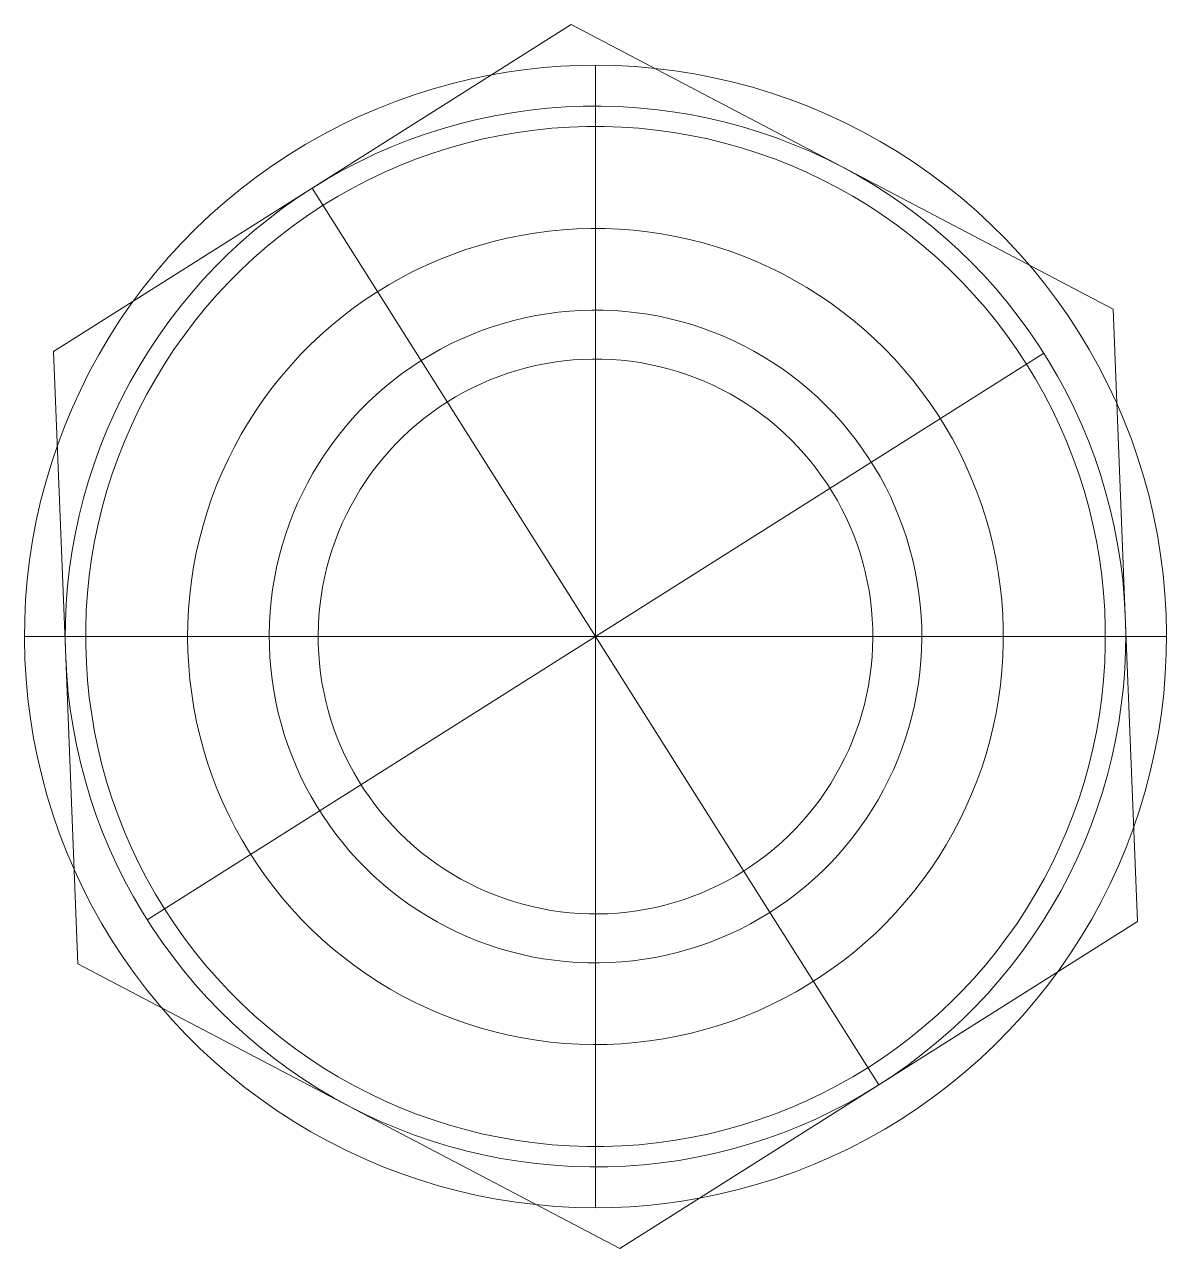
# Model space of a CAD drawing. Header units: inches. Extents: x -6 to 165, y -5 to 126.
# Drawn here: x 6.605 to 7.156, y 61.783 to 62.373 of the extents above; entities that cross this region are included whole.
import ezdxf

# ---------------------------------------------------------------- set-up
doc = ezdxf.new("R2010")
doc.units = ezdxf.units.IN
doc.layers.add('ZANO_R', color=7, linetype='Continuous', lineweight=0)

msp = doc.modelspace()

# ---------------------------------------------------------------- linework, layer by layer
at = {"layer": 'ZANO_R'}
for p, q in [((6.86894, 62.3735), (6.74399, 62.29455)), ((6.99978, 62.30477), (6.86894, 62.3735)), ((6.83057, 62.34922), (6.83886, 62.35062)), ((6.83886, 62.35062), (6.84719, 62.35177)), ((6.84719, 62.35177), (6.85555, 62.35267)), ((6.85555, 62.35267), (6.86393, 62.35331)), ((6.86393, 62.35331), (6.87233, 62.3537)), ((6.87233, 62.3537), (6.88074, 62.35382)), ((6.88074, 62.35382), (6.89033, 62.35366)), ((6.88074, 61.80246), (6.88074, 62.35382)), ((6.89033, 62.35366), (6.89991, 62.35316)), ((6.89991, 62.35316), (6.90947, 62.35232)), ((6.90947, 62.35232), (6.919, 62.35116)), ((6.919, 62.35116), (6.92847, 62.34966)), ((6.80238, 62.34245), (6.81162, 62.34502)), ((6.81162, 62.34502), (6.82095, 62.34726)), ((6.82095, 62.34726), (6.83035, 62.34918)), ((6.92847, 62.34966), (6.93789, 62.34783)), ((6.93789, 62.34783), (6.94724, 62.34568)), ((6.94724, 62.34568), (6.95651, 62.3432)), ((6.78419, 62.33637), (6.79323, 62.33957)), ((6.79323, 62.33957), (6.80238, 62.34245)), ((6.95651, 62.3432), (6.96569, 62.34041)), ((6.96569, 62.34041), (6.97477, 62.33729)), ((6.76647, 62.32903), (6.77527, 62.33285)), ((6.77527, 62.33285), (6.78419, 62.33637)), ((6.84898, 62.33215), (6.85757, 62.33308)), ((6.85757, 62.33308), (6.8662, 62.33372)), ((6.8662, 62.33372), (6.87484, 62.33406)), ((6.87484, 62.33406), (6.88349, 62.33412)), ((6.88349, 62.33412), (6.89213, 62.33388)), ((6.89213, 62.33388), (6.90076, 62.33335)), ((6.90076, 62.33335), (6.90937, 62.33253)), ((6.90937, 62.33253), (6.91794, 62.33141)), ((6.97477, 62.33729), (6.98373, 62.33386)), ((6.98373, 62.33386), (6.99257, 62.33012)), ((6.75781, 62.3249), (6.76647, 62.32903)), ((6.81505, 62.32556), (6.82344, 62.32764)), ((6.82344, 62.32764), (6.8319, 62.32943)), ((6.8319, 62.32943), (6.84042, 62.33094)), ((6.84042, 62.33094), (6.84898, 62.33215)), ((6.91794, 62.33141), (6.92648, 62.33001)), ((6.92648, 62.33001), (6.93496, 62.32832)), ((6.93496, 62.32832), (6.94338, 62.32635)), ((6.99257, 62.33012), (7.00127, 62.32608)), ((6.74095, 62.31575), (6.7493, 62.32047)), ((6.7493, 62.32047), (6.75781, 62.3249)), ((6.79035, 62.31765), (6.79849, 62.32056)), ((6.79849, 62.32056), (6.80673, 62.3232)), ((6.80673, 62.3232), (6.81505, 62.32556)), ((6.84304, 62.32138), (6.83476, 62.31995)), ((6.85136, 62.32253), (6.84304, 62.32138)), ((6.85973, 62.32339), (6.85136, 62.32253)), ((6.86811, 62.32396), (6.85973, 62.32339)), ((6.87651, 62.32425), (6.86811, 62.32396)), ((6.88492, 62.32425), (6.87651, 62.32425)), ((6.89332, 62.32396), (6.88492, 62.32425)), ((6.9017, 62.32339), (6.89332, 62.32396)), ((6.91006, 62.32253), (6.9017, 62.32339)), ((6.91839, 62.32139), (6.91006, 62.32253)), ((6.92667, 62.31996), (6.91839, 62.32139)), ((6.94338, 62.32635), (6.95172, 62.32409)), ((6.95172, 62.32409), (6.95999, 62.32156)), ((6.95999, 62.32156), (6.96816, 62.31874)), ((7.00127, 62.32608), (7.00982, 62.32173)), ((7.00982, 62.32173), (7.01822, 62.31709)), ((6.73277, 62.31075), (6.74095, 62.31575)), ((6.78232, 62.31446), (6.79035, 62.31765)), ((6.81836, 62.31625), (6.81027, 62.31398)), ((6.82653, 62.31824), (6.81836, 62.31625)), ((6.83476, 62.31995), (6.82653, 62.31824)), ((6.9349, 62.31825), (6.92667, 62.31996)), ((6.94307, 62.31626), (6.9349, 62.31825)), ((6.95116, 62.314), (6.94307, 62.31626)), ((6.96816, 62.31874), (6.97624, 62.31565)), ((6.97624, 62.31565), (6.98421, 62.31229)), ((7.01822, 62.31709), (7.02645, 62.31217)), ((6.72476, 62.30546), (6.73277, 62.31075)), ((6.76659, 62.30727), (6.77439, 62.311)), ((6.77439, 62.311), (6.78232, 62.31446)), ((6.80226, 62.31144), (6.79434, 62.30862)), ((6.81027, 62.31398), (6.80226, 62.31144)), ((6.95917, 62.31146), (6.95116, 62.314)), ((6.96709, 62.30864), (6.95917, 62.31146)), ((6.97491, 62.30556), (6.96709, 62.30864)), ((6.98421, 62.31229), (6.99206, 62.30866)), ((6.99206, 62.30866), (6.99978, 62.30477)), ((7.02645, 62.31217), (7.03451, 62.30695)), ((6.71695, 62.29989), (6.72476, 62.30546)), ((6.75138, 62.29904), (6.75891, 62.30329)), ((6.75891, 62.30329), (6.76659, 62.30727)), ((6.78652, 62.30554), (6.77881, 62.30219)), ((6.79434, 62.30862), (6.78652, 62.30554)), ((6.98262, 62.30221), (6.97491, 62.30556)), ((6.99978, 62.30477), (7.00737, 62.30062)), ((7.13062, 62.23604), (6.99978, 62.30477)), ((7.03451, 62.30695), (7.04238, 62.30146)), ((6.70933, 62.29406), (6.71695, 62.29989)), ((6.74399, 62.29455), (6.75138, 62.29904)), ((6.77122, 62.29858), (6.76376, 62.29471)), ((6.77881, 62.30219), (6.77122, 62.29858)), ((6.99021, 62.2986), (6.98262, 62.30221)), ((6.99767, 62.29474), (6.99021, 62.2986)), ((7.00737, 62.30062), (7.01481, 62.29622)), ((7.04238, 62.30146), (7.05005, 62.2957)), ((6.74399, 62.29455), (6.61905, 62.2156)), ((6.70192, 62.28797), (6.70933, 62.29406)), ((6.73676, 62.28981), (6.74399, 62.29455)), ((7.01748, 61.86173), (6.74399, 62.29455)), ((6.76376, 62.29471), (6.75643, 62.29059)), ((7.005, 62.29062), (6.99767, 62.29474)), ((7.01481, 62.29622), (7.0221, 62.29156)), ((7.0221, 62.29156), (7.02922, 62.28667)), ((7.05005, 62.2957), (7.05752, 62.28968)), ((6.69473, 62.28162), (6.70192, 62.28797)), ((6.72969, 62.28482), (6.73676, 62.28981)), ((6.74925, 62.28623), (6.74222, 62.28161)), ((6.75643, 62.29059), (6.74925, 62.28623)), ((7.01218, 62.28625), (7.005, 62.29062)), ((7.01921, 62.28164), (7.01218, 62.28625)), ((7.02922, 62.28667), (7.03618, 62.28153)), ((7.05752, 62.28968), (7.06478, 62.2834)), ((6.68777, 62.27502), (6.69473, 62.28162)), ((6.71609, 62.27416), (6.7228, 62.2796)), ((6.7228, 62.2796), (6.72969, 62.28482)), ((6.74222, 62.28161), (6.73536, 62.27677)), ((7.02608, 62.2768), (7.01921, 62.28164)), ((7.03618, 62.28153), (7.04296, 62.27617)), ((7.06478, 62.2834), (7.07181, 62.27687)), ((6.68103, 62.26819), (6.68777, 62.27502)), ((6.70956, 62.26848), (6.71609, 62.27416)), ((6.73536, 62.27677), (6.72866, 62.27169)), ((6.85814, 62.27376), (6.85136, 62.27285)), ((6.86494, 62.27442), (6.85814, 62.27376)), ((6.87176, 62.27485), (6.86494, 62.27442)), ((6.8786, 62.27505), (6.87176, 62.27485)), ((6.88543, 62.275), (6.8786, 62.27505)), ((6.89226, 62.27472), (6.88543, 62.275)), ((6.89908, 62.2742), (6.89226, 62.27472)), ((6.90587, 62.27345), (6.89908, 62.2742)), ((6.91263, 62.27246), (6.90587, 62.27345)), ((7.03278, 62.27172), (7.02608, 62.2768)), ((7.04296, 62.27617), (7.04956, 62.27058)), ((7.07181, 62.27687), (7.07861, 62.2701)), ((6.67454, 62.26113), (6.68103, 62.26819)), ((6.70323, 62.26259), (6.70956, 62.26848)), ((6.72866, 62.27169), (6.72214, 62.26638)), ((6.83128, 62.26875), (6.8247, 62.26691)), ((6.83793, 62.27035), (6.83128, 62.26875)), ((6.84462, 62.27172), (6.83793, 62.27035)), ((6.85136, 62.27285), (6.84462, 62.27172)), ((6.91936, 62.27123), (6.91263, 62.27246)), ((6.92604, 62.26978), (6.91936, 62.27123)), ((6.93266, 62.26809), (6.92604, 62.26978)), ((6.93922, 62.26617), (6.93266, 62.26809)), ((7.0393, 62.26641), (7.03278, 62.27172)), ((7.04956, 62.27058), (7.05596, 62.26476)), ((7.07861, 62.2701), (7.08517, 62.2631)), ((6.6971, 62.25649), (6.70323, 62.26259)), ((6.72214, 62.26638), (6.71581, 62.26086)), ((6.81174, 62.26257), (6.80538, 62.26007)), ((6.81818, 62.26486), (6.81174, 62.26257)), ((6.8247, 62.26691), (6.81818, 62.26486)), ((6.94571, 62.26403), (6.93922, 62.26617)), ((6.95212, 62.26166), (6.94571, 62.26403)), ((6.95845, 62.25907), (6.95212, 62.26166)), ((7.04563, 62.26089), (7.0393, 62.26641)), ((7.05596, 62.26476), (7.06216, 62.25874)), ((7.08517, 62.2631), (7.09148, 62.25587)), ((6.6683, 62.25384), (6.67454, 62.26113)), ((6.69118, 62.25019), (6.6971, 62.25649)), ((6.71581, 62.26086), (6.70967, 62.25512)), ((6.79911, 62.25734), (6.79294, 62.2544)), ((6.80538, 62.26007), (6.79911, 62.25734)), ((6.96468, 62.25627), (6.95845, 62.25907)), ((6.97082, 62.25325), (6.96468, 62.25627)), ((7.05177, 62.25515), (7.04563, 62.26089)), ((7.06216, 62.25874), (7.06816, 62.25251)), ((7.09148, 62.25587), (7.09754, 62.24843)), ((6.66232, 62.24635), (6.6683, 62.25384)), ((6.68548, 62.24369), (6.69118, 62.25019)), ((6.70967, 62.25512), (6.70372, 62.24918)), ((6.78687, 62.25125), (6.78092, 62.24788)), ((6.79294, 62.2544), (6.78687, 62.25125)), ((6.97684, 62.25001), (6.97082, 62.25325)), ((6.98275, 62.24658), (6.97684, 62.25001)), ((7.05772, 62.24921), (7.05177, 62.25515)), ((7.06816, 62.25251), (7.07394, 62.24608)), ((6.6566, 62.23865), (6.66232, 62.24635)), ((6.68, 62.237), (6.68548, 62.24369)), ((6.70372, 62.24918), (6.69799, 62.24303)), ((6.77509, 62.24432), (6.76939, 62.24055)), ((6.78092, 62.24788), (6.77509, 62.24432)), ((6.98853, 62.24293), (6.98275, 62.24658)), ((7.06346, 62.24307), (7.05772, 62.24921)), ((7.07394, 62.24608), (7.0795, 62.23946)), ((7.09754, 62.24843), (7.10333, 62.24078)), ((6.65115, 62.23075), (6.6566, 62.23865)), ((6.69799, 62.24303), (6.69246, 62.2367)), ((6.76939, 62.24055), (6.76382, 62.23659)), ((6.99418, 62.23909), (6.98853, 62.24293)), ((6.9997, 62.23506), (6.99418, 62.23909)), ((7.06898, 62.23674), (7.06346, 62.24307)), ((7.0795, 62.23946), (7.08484, 62.23265)), ((7.10333, 62.24078), (7.10886, 62.23294)), ((6.67475, 62.23013), (6.68, 62.237)), ((6.69246, 62.2367), (6.68716, 62.23018)), ((6.75839, 62.23243), (6.75311, 62.2281)), ((6.76382, 62.23659), (6.75839, 62.23243)), ((6.84662, 62.23193), (6.84133, 62.23067)), ((6.85195, 62.23302), (6.84662, 62.23193)), ((6.85731, 62.23392), (6.85195, 62.23302)), ((6.8627, 62.23464), (6.85731, 62.23392)), ((6.86811, 62.23517), (6.8627, 62.23464)), ((6.87354, 62.23551), (6.86811, 62.23517)), ((6.87898, 62.23566), (6.87354, 62.23551)), ((6.88442, 62.23563), (6.87898, 62.23566)), ((6.88985, 62.23541), (6.88442, 62.23563)), ((6.89527, 62.235), (6.88985, 62.23541)), ((6.90068, 62.23441), (6.89527, 62.235)), ((6.90606, 62.23363), (6.90068, 62.23441)), ((6.91141, 62.23266), (6.90606, 62.23363)), ((6.91673, 62.23151), (6.91141, 62.23266)), ((7.00508, 62.23084), (6.9997, 62.23506)), ((7.07428, 62.23022), (7.06898, 62.23674)), ((7.08484, 62.23265), (7.08994, 62.22567)), ((7.10886, 62.23294), (7.11411, 62.22491)), ((7.13652, 62.08836), (7.13062, 62.23604)), ((6.64598, 62.22267), (6.65115, 62.23075)), ((6.66973, 62.22308), (6.67475, 62.23013)), ((6.68716, 62.23018), (6.68208, 62.22348)), ((6.75311, 62.2281), (6.74798, 62.22358)), ((6.8309, 62.22758), (6.82577, 62.22577)), ((6.83609, 62.22921), (6.8309, 62.22758)), ((6.84133, 62.23067), (6.83609, 62.22921)), ((6.922, 62.23017), (6.91673, 62.23151)), ((6.92722, 62.22866), (6.922, 62.23017)), ((6.93239, 62.22697), (6.92722, 62.22866)), ((6.9375, 62.22509), (6.93239, 62.22697)), ((7.0103, 62.22643), (7.00508, 62.23084)), ((7.01537, 62.22184), (7.0103, 62.22643)), ((7.07936, 62.22352), (7.07428, 62.23022)), ((6.64109, 62.21442), (6.64598, 62.22267)), ((6.66496, 62.21588), (6.66973, 62.22308)), ((6.68208, 62.22348), (6.67724, 62.21661)), ((6.74798, 62.22358), (6.74301, 62.21888)), ((6.81572, 62.22163), (6.81081, 62.2193)), ((6.82071, 62.22379), (6.81572, 62.22163)), ((6.82577, 62.22577), (6.82071, 62.22379)), ((6.94253, 62.22305), (6.9375, 62.22509)), ((6.9475, 62.22083), (6.94253, 62.22305)), ((6.95238, 62.21844), (6.9475, 62.22083)), ((7.02028, 62.21708), (7.01537, 62.22184)), ((7.08421, 62.21665), (7.07936, 62.22352)), ((7.08994, 62.22567), (7.0948, 62.21852)), ((7.11411, 62.22491), (7.11907, 62.2167)), ((6.61905, 62.2156), (6.62495, 62.06792)), ((6.6365, 62.206), (6.64109, 62.21442)), ((6.66043, 62.20851), (6.66496, 62.21588)), ((6.66433, 61.9414), (7.09714, 62.21489)), ((6.67724, 62.21661), (6.67263, 62.20959)), ((6.74301, 62.21888), (6.73821, 62.21402)), ((6.80123, 62.21414), (6.79659, 62.21131)), ((6.80597, 62.2168), (6.80123, 62.21414)), ((6.81081, 62.2193), (6.80597, 62.2168)), ((6.95718, 62.21588), (6.95238, 62.21844)), ((6.96189, 62.21316), (6.95718, 62.21588)), ((7.02501, 62.21216), (7.02028, 62.21708)), ((7.08882, 62.20963), (7.08421, 62.21665)), ((7.0948, 62.21852), (7.09942, 62.21121)), ((7.11907, 62.2167), (7.12375, 62.20832)), ((6.65615, 62.20099), (6.66043, 62.20851)), ((6.67263, 62.20959), (6.66826, 62.2024)), ((6.73358, 62.20899), (6.72913, 62.2038)), ((6.73821, 62.21402), (6.73358, 62.20899)), ((6.79204, 62.20833), (6.7876, 62.20519)), ((6.79659, 62.21131), (6.79204, 62.20833)), ((6.84724, 62.20779), (6.85174, 62.20887)), ((6.85174, 62.20887), (6.85627, 62.20979)), ((6.85627, 62.20979), (6.86082, 62.21056)), ((6.86082, 62.21056), (6.86541, 62.21116)), ((6.86541, 62.21116), (6.87001, 62.21161)), ((6.87001, 62.21161), (6.87462, 62.2119)), ((6.87462, 62.2119), (6.87924, 62.21204)), ((6.87924, 62.21204), (6.88386, 62.21201)), ((6.88386, 62.21201), (6.88848, 62.21182)), ((6.88848, 62.21182), (6.89309, 62.21147)), ((6.89309, 62.21147), (6.89769, 62.21097)), ((6.89769, 62.21097), (6.90226, 62.2103)), ((6.90226, 62.2103), (6.90681, 62.20948)), ((6.90681, 62.20948), (6.91133, 62.2085)), ((6.91133, 62.2085), (6.91581, 62.20737)), ((6.9665, 62.21028), (6.96189, 62.21316)), ((6.97101, 62.20724), (6.9665, 62.21028)), ((7.02958, 62.20707), (7.02501, 62.21216)), ((7.08882, 62.20963), (7.09319, 62.20245)), ((7.09942, 62.21121), (7.10379, 62.20375)), ((7.12375, 62.20832), (7.12813, 62.19978)), ((6.6322, 62.19742), (6.6365, 62.206)), ((6.66826, 62.2024), (6.66414, 62.19508)), ((6.72913, 62.2038), (6.72486, 62.19846)), ((6.7876, 62.20519), (6.78327, 62.2019)), ((6.82971, 62.20194), (6.83402, 62.20363)), ((6.83402, 62.20363), (6.83838, 62.20517)), ((6.83838, 62.20517), (6.84279, 62.20655)), ((6.84279, 62.20655), (6.84724, 62.20779)), ((6.91581, 62.20737), (6.92025, 62.20608)), ((6.92025, 62.20608), (6.92464, 62.20464)), ((6.92464, 62.20464), (6.92898, 62.20305)), ((6.92898, 62.20305), (6.93326, 62.20131)), ((6.97542, 62.20405), (6.97101, 62.20724)), ((6.97971, 62.2007), (6.97542, 62.20405)), ((7.03396, 62.20182), (7.02958, 62.20707)), ((7.09319, 62.20245), (7.09731, 62.19512)), ((7.10379, 62.20375), (7.10791, 62.19614)), ((6.6282, 62.1887), (6.6322, 62.19742)), ((6.65213, 62.19334), (6.65615, 62.20099)), ((6.72486, 62.19846), (6.72077, 62.19298)), ((6.77906, 62.19846), (6.77496, 62.19488)), ((6.78327, 62.2019), (6.77906, 62.19846)), ((6.81719, 62.196), (6.8213, 62.19813)), ((6.8213, 62.19813), (6.82547, 62.20011)), ((6.82547, 62.20011), (6.82971, 62.20194)), ((6.93326, 62.20131), (6.93748, 62.19942)), ((6.93748, 62.19942), (6.94164, 62.19739)), ((6.94164, 62.19739), (6.94572, 62.19522)), ((6.98388, 62.19722), (6.97971, 62.2007)), ((6.98793, 62.19358), (6.98388, 62.19722)), ((7.03816, 62.19643), (7.03396, 62.20182)), ((7.04217, 62.1909), (7.03816, 62.19643)), ((7.12813, 62.19978), (7.13222, 62.1911)), ((6.64837, 62.18555), (6.65213, 62.19334)), ((6.66414, 62.19508), (6.66028, 62.18761)), ((6.72077, 62.19298), (6.71689, 62.18736)), ((6.771, 62.19116), (6.76716, 62.18731)), ((6.77496, 62.19488), (6.771, 62.19116)), ((6.80534, 62.1888), (6.80921, 62.19134)), ((6.80921, 62.19134), (6.81316, 62.19374)), ((6.81316, 62.19374), (6.81719, 62.196)), ((6.94572, 62.19522), (6.94972, 62.19291)), ((6.94972, 62.19291), (6.95364, 62.19046)), ((6.99185, 62.18982), (6.98793, 62.19358)), ((7.04599, 62.18523), (7.04217, 62.1909)), ((7.09731, 62.19512), (7.10118, 62.18766)), ((7.10791, 62.19614), (7.11176, 62.1884)), ((7.13222, 62.1911), (7.13599, 62.18228)), ((6.6245, 62.17985), (6.6282, 62.1887)), ((6.64487, 62.17764), (6.64837, 62.18555)), ((6.66028, 62.18761), (6.65667, 62.18002)), ((6.71689, 62.18736), (6.71319, 62.18161)), ((6.76716, 62.18731), (6.76346, 62.18332)), ((6.79789, 62.18334), (6.80157, 62.18613)), ((6.80157, 62.18613), (6.80534, 62.1888)), ((6.95364, 62.19046), (6.95747, 62.18788)), ((6.95747, 62.18788), (6.96121, 62.18516)), ((6.96121, 62.18516), (6.96486, 62.18232)), ((6.99564, 62.18591), (6.99185, 62.18982)), ((6.99929, 62.18188), (6.99564, 62.18591)), ((7.04961, 62.17943), (7.04599, 62.18523)), ((7.10118, 62.18766), (7.10479, 62.18007)), ((7.11176, 62.1884), (7.11536, 62.18054)), ((6.62112, 62.17087), (6.6245, 62.17985)), ((6.65667, 62.18002), (6.65332, 62.17231)), ((6.71319, 62.18161), (6.7097, 62.17573)), ((6.7599, 62.17921), (6.75648, 62.17498)), ((6.76346, 62.18332), (6.7599, 62.17921)), ((6.79083, 62.17737), (6.79431, 62.18042)), ((6.79431, 62.18042), (6.79789, 62.18334)), ((6.96486, 62.18232), (6.96841, 62.17935)), ((6.96841, 62.17935), (6.97185, 62.17627)), ((7.0028, 62.17773), (6.99929, 62.18188)), ((7.05302, 62.1735), (7.04961, 62.17943)), ((7.10479, 62.18007), (7.10814, 62.17236)), ((7.11536, 62.18054), (7.11868, 62.17256)), ((7.13599, 62.18228), (7.13946, 62.17333)), ((6.64165, 62.16962), (6.64487, 62.17764)), ((6.7097, 62.17573), (6.70642, 62.16974)), ((6.75648, 62.17498), (6.75322, 62.17063)), ((6.7842, 62.17093), (6.78746, 62.17421)), ((6.78746, 62.17421), (6.79083, 62.17737)), ((6.97185, 62.17627), (6.97518, 62.17306)), ((6.97518, 62.17306), (6.9784, 62.16975)), ((7.00616, 62.17346), (7.0028, 62.17773)), ((7.00938, 62.16907), (7.00616, 62.17346)), ((7.05623, 62.16747), (7.05302, 62.1735)), ((7.13946, 62.17333), (7.14262, 62.16427)), ((6.61805, 62.16179), (6.62112, 62.17087)), ((6.6387, 62.16149), (6.64165, 62.16962)), ((6.65332, 62.17231), (6.65024, 62.1645)), ((6.70642, 62.16974), (6.70335, 62.16363)), ((6.75322, 62.17063), (6.7501, 62.16618)), ((6.77803, 62.16405), (6.78105, 62.16754)), ((6.78105, 62.16754), (6.7842, 62.17093)), ((6.9784, 62.16975), (6.9815, 62.16632)), ((7.01244, 62.16458), (7.00938, 62.16907)), ((7.05922, 62.16132), (7.05623, 62.16747)), ((7.10814, 62.17236), (7.11122, 62.16454)), ((7.11868, 62.17256), (7.12173, 62.16447)), ((6.6153, 62.1526), (6.61805, 62.16179)), ((6.63602, 62.15327), (6.6387, 62.16149)), ((6.65024, 62.1645), (6.64742, 62.15658)), ((6.70335, 62.16363), (6.70049, 62.15742)), ((6.74714, 62.16161), (6.74434, 62.15695)), ((6.7501, 62.16618), (6.74714, 62.16161)), ((6.77512, 62.16045), (6.77803, 62.16405)), ((6.9815, 62.16632), (6.98449, 62.16279)), ((6.98449, 62.16279), (6.98735, 62.15916)), ((7.01534, 62.15998), (7.01244, 62.16458)), ((7.062, 62.15508), (7.05922, 62.16132)), ((7.11122, 62.16454), (7.11404, 62.15662)), ((7.12173, 62.16447), (7.12451, 62.15628)), ((7.14262, 62.16427), (7.14546, 62.15511)), ((6.64742, 62.15658), (6.64488, 62.14856)), ((6.70049, 62.15742), (6.69784, 62.15112)), ((6.74434, 62.15695), (6.7417, 62.1522)), ((6.76969, 62.15297), (6.77234, 62.15676)), ((6.77234, 62.15676), (6.77512, 62.16045)), ((6.98735, 62.15916), (6.99008, 62.15543)), ((6.99008, 62.15543), (6.99268, 62.15161)), ((7.01809, 62.15529), (7.01534, 62.15998)), ((7.02067, 62.1505), (7.01809, 62.15529)), ((7.06456, 62.14874), (7.062, 62.15508)), ((7.11404, 62.15662), (7.11658, 62.14861)), ((7.12451, 62.15628), (7.12701, 62.148)), ((7.14546, 62.15511), (7.14798, 62.14585)), ((6.61287, 62.14332), (6.6153, 62.1526)), ((6.63362, 62.14496), (6.63602, 62.15327)), ((6.69784, 62.15112), (6.69542, 62.14473)), ((6.7417, 62.1522), (6.73922, 62.14736)), ((6.76718, 62.14909), (6.76969, 62.15297)), ((6.99268, 62.15161), (6.99515, 62.1477)), ((7.02308, 62.14563), (7.02067, 62.1505)), ((6.61076, 62.13396), (6.61287, 62.14332)), ((6.6315, 62.13658), (6.63362, 62.14496)), ((6.64488, 62.14856), (6.64261, 62.14047)), ((6.69542, 62.14473), (6.69322, 62.13825)), ((6.73922, 62.14736), (6.73692, 62.14243)), ((6.76255, 62.14109), (6.7648, 62.14513)), ((6.7648, 62.14513), (6.76718, 62.14909)), ((6.99515, 62.1477), (6.99749, 62.14371)), ((6.99749, 62.14371), (6.99968, 62.13964)), ((7.02533, 62.14067), (7.02308, 62.14563)), ((7.0669, 62.14232), (7.06456, 62.14874)), ((7.11658, 62.14861), (7.11885, 62.14052)), ((7.12701, 62.148), (7.12923, 62.13964)), ((7.14798, 62.14585), (7.15017, 62.13651)), ((6.64261, 62.14047), (6.64062, 62.1323)), ((6.69322, 62.13825), (6.69125, 62.13171)), ((6.73479, 62.13743), (6.73283, 62.13235)), ((6.73692, 62.14243), (6.73479, 62.13743)), ((6.76045, 62.13697), (6.76255, 62.14109)), ((6.99968, 62.13964), (7.00173, 62.1355)), ((7.0274, 62.13564), (7.02533, 62.14067)), ((7.06902, 62.13582), (7.0669, 62.14232)), ((7.11885, 62.14052), (7.12084, 62.13235)), ((7.12923, 62.13964), (7.13117, 62.13121)), ((6.60899, 62.12453), (6.61076, 62.13396)), ((6.62967, 62.12813), (6.6315, 62.13658)), ((6.64062, 62.1323), (6.63892, 62.12408)), ((6.69125, 62.13171), (6.6895, 62.1251)), ((6.73283, 62.13235), (6.73104, 62.12722)), ((6.75668, 62.12853), (6.75849, 62.13279)), ((6.75849, 62.13279), (6.76045, 62.13697)), ((7.00173, 62.1355), (7.00364, 62.13129)), ((7.0293, 62.13055), (7.0274, 62.13564)), ((7.07091, 62.12925), (7.06902, 62.13582)), ((7.12084, 62.13235), (7.12255, 62.12412)), ((7.15017, 62.13651), (7.15204, 62.12709)), ((6.62813, 62.11962), (6.62967, 62.12813)), ((6.73104, 62.12722), (6.72944, 62.12202)), ((6.75501, 62.12422), (6.75668, 62.12853)), ((7.00364, 62.13129), (7.0054, 62.12702)), ((7.0054, 62.12702), (7.00701, 62.12269)), ((7.03102, 62.12539), (7.0293, 62.13055)), ((7.07256, 62.12262), (7.07091, 62.12925)), ((7.13117, 62.13121), (7.13282, 62.12273)), ((7.15204, 62.12709), (7.15358, 62.11762)), ((6.60754, 62.11505), (6.60899, 62.12453)), ((6.62687, 62.11106), (6.62813, 62.11962)), ((6.63892, 62.12408), (6.63749, 62.11579)), ((6.6895, 62.1251), (6.68799, 62.11844)), ((6.72944, 62.12202), (6.72801, 62.11677)), ((6.75213, 62.11544), (6.7535, 62.11986)), ((6.7535, 62.11986), (6.75501, 62.12422)), ((7.00701, 62.12269), (7.00848, 62.1183)), ((7.03256, 62.12017), (7.03102, 62.12539)), ((7.03392, 62.11491), (7.03256, 62.12017)), ((7.07399, 62.11593), (7.07256, 62.12262)), ((7.12255, 62.12412), (7.12398, 62.11584)), ((7.13282, 62.12273), (7.13418, 62.11419)), ((6.60642, 62.10552), (6.60754, 62.11505)), ((6.63749, 62.11579), (6.63634, 62.10747)), ((6.68799, 62.11844), (6.68671, 62.11172)), ((6.72801, 62.11677), (6.72677, 62.11148)), ((6.75092, 62.11098), (6.75213, 62.11544)), ((7.00848, 62.1183), (7.00979, 62.11387)), ((7.00979, 62.11387), (7.01094, 62.10939)), ((7.0351, 62.1096), (7.03392, 62.11491)), ((7.07519, 62.1092), (7.07399, 62.11593)), ((7.12398, 62.11584), (7.12512, 62.10751)), ((7.13418, 62.11419), (7.13525, 62.10561)), ((7.15358, 62.11762), (7.15479, 62.1081)), ((6.6259, 62.10247), (6.62687, 62.11106)), ((6.68671, 62.11172), (6.68566, 62.10497)), ((6.72677, 62.11148), (6.72571, 62.10614)), ((6.74987, 62.10648), (6.75092, 62.11098)), ((7.01094, 62.10939), (7.01194, 62.10488)), ((7.03609, 62.10425), (7.0351, 62.1096)), ((7.07615, 62.10244), (7.07519, 62.1092)), ((7.15479, 62.1081), (7.15566, 62.09855)), ((6.60563, 62.09596), (6.60642, 62.10552)), ((6.62523, 62.09385), (6.6259, 62.10247)), ((6.63634, 62.10747), (6.63549, 62.0991)), ((6.68566, 62.10497), (6.68484, 62.09818)), ((6.72571, 62.10614), (6.72484, 62.10078)), ((6.74822, 62.09738), (6.74897, 62.10194)), ((6.74897, 62.10194), (6.74987, 62.10648)), ((7.01194, 62.10488), (7.01279, 62.10034)), ((7.0369, 62.09887), (7.03609, 62.10425)), ((7.07687, 62.09564), (7.07615, 62.10244)), ((7.12512, 62.10751), (7.12598, 62.09915)), ((7.13525, 62.10561), (7.13603, 62.09699)), ((6.63549, 62.0991), (6.63491, 62.09072)), ((6.68484, 62.09818), (6.68427, 62.09137)), ((6.72484, 62.10078), (6.72415, 62.09538)), ((6.74764, 62.0928), (6.74822, 62.09738)), ((7.01279, 62.10034), (7.01348, 62.09576)), ((7.03752, 62.09347), (7.0369, 62.09887)), ((7.12598, 62.09915), (7.12656, 62.09077)), ((7.13603, 62.09699), (7.13652, 62.08836)), ((7.15566, 62.09855), (7.15621, 62.08897)), ((6.60518, 62.08638), (6.60563, 62.09596)), ((6.62484, 62.08521), (6.62523, 62.09385)), ((6.63491, 62.09072), (6.63463, 62.08232)), ((6.68427, 62.09137), (6.68392, 62.08454)), ((6.72415, 62.09538), (6.72365, 62.08997)), ((6.74721, 62.08819), (6.74764, 62.0928)), ((7.01348, 62.09576), (7.014, 62.09117)), ((7.014, 62.09117), (7.01437, 62.08656)), ((7.03796, 62.08805), (7.03752, 62.09347)), ((7.07736, 62.08882), (7.07687, 62.09564)), ((7.12656, 62.09077), (7.12685, 62.08237)), ((6.60506, 62.07679), (6.60518, 62.08638)), ((6.62475, 62.07657), (6.62484, 62.08521)), ((6.68392, 62.08454), (6.68382, 62.07771)), ((6.72333, 62.08454), (6.72321, 62.0791)), ((6.72365, 62.08997), (6.72333, 62.08454)), ((6.74694, 62.08358), (6.74721, 62.08819)), ((7.01437, 62.08656), (7.01459, 62.08195)), ((7.03821, 62.08262), (7.03796, 62.08805)), ((7.07762, 62.08199), (7.07736, 62.08882)), ((7.13652, 62.08836), (7.13672, 62.07972)), ((7.14242, 61.94068), (7.13652, 62.08836)), ((7.15621, 62.08897), (7.15642, 62.07938)), ((6.63463, 62.08232), (6.63463, 62.07391)), ((6.72321, 62.0791), (6.72327, 62.07366)), ((6.74684, 62.07896), (6.74694, 62.08358)), ((6.74689, 62.07433), (6.74684, 62.07896)), ((7.01459, 62.08195), (7.01464, 62.07732)), ((7.03827, 62.07718), (7.03821, 62.08262)), ((7.07763, 62.07516), (7.07762, 62.08199)), ((7.12685, 62.08237), (7.12685, 62.07396)), ((7.13672, 62.07972), (7.13663, 62.07107)), ((7.15642, 62.07938), (7.15629, 62.06978)), ((6.60505, 62.07814), (7.15642, 62.07814)), ((6.60527, 62.0672), (6.60506, 62.07679)), ((6.62495, 62.06792), (6.62475, 62.07657)), ((6.63463, 62.07391), (6.63492, 62.06551)), ((6.68382, 62.07771), (6.68395, 62.07087)), ((6.72327, 62.07366), (6.72352, 62.06823)), ((6.7471, 62.06972), (6.74689, 62.07433)), ((7.01453, 62.0727), (7.01426, 62.06809)), ((7.01464, 62.07732), (7.01453, 62.0727)), ((7.03814, 62.07174), (7.03827, 62.07718)), ((7.07741, 62.06832), (7.07763, 62.07516)), ((7.12685, 62.07396), (7.12656, 62.06556)), ((6.60582, 62.05762), (6.60527, 62.0672)), ((6.62544, 62.05929), (6.62495, 62.06792)), ((6.62495, 62.06792), (6.63085, 61.92024)), ((6.68395, 62.07087), (6.68433, 62.06405)), ((6.72352, 62.06823), (6.72395, 62.06281)), ((6.74747, 62.06511), (6.7471, 62.06972)), ((7.01426, 62.06809), (7.01384, 62.06349)), ((7.03783, 62.06631), (7.03814, 62.07174)), ((7.07695, 62.0615), (7.07741, 62.06832)), ((7.13663, 62.07107), (7.13625, 62.06243)), ((7.15629, 62.06978), (7.15584, 62.0602)), ((6.63492, 62.06551), (6.63549, 62.05713)), ((6.68433, 62.06405), (6.68493, 62.05724)), ((6.72395, 62.06281), (6.72457, 62.05741)), ((6.748, 62.06052), (6.74747, 62.06511)), ((7.01384, 62.06349), (7.01325, 62.0589)), ((7.03664, 62.05551), (7.03732, 62.0609)), ((7.03732, 62.0609), (7.03783, 62.06631)), ((7.07625, 62.0547), (7.07695, 62.0615)), ((7.12656, 62.06556), (7.12599, 62.05718)), ((7.13625, 62.06243), (7.13557, 62.05381)), ((6.6067, 62.04807), (6.60582, 62.05762)), ((6.62622, 62.05068), (6.62544, 62.05929)), ((6.63549, 62.05713), (6.63635, 62.04877)), ((6.68493, 62.05724), (6.68578, 62.05046)), ((6.72457, 62.05741), (6.72538, 62.05203)), ((6.74869, 62.05595), (6.748, 62.06052)), ((6.74953, 62.0514), (6.74869, 62.05595)), ((7.01325, 62.0589), (7.01251, 62.05434)), ((7.03576, 62.05014), (7.03664, 62.05551)), ((7.07532, 62.04793), (7.07625, 62.0547)), ((7.12599, 62.05718), (7.12513, 62.04882)), ((7.15584, 62.0602), (7.15504, 62.05064)), ((6.6273, 62.0421), (6.62622, 62.05068)), ((6.63635, 62.04877), (6.6375, 62.04044)), ((6.68578, 62.05046), (6.68685, 62.04371)), ((6.72538, 62.05203), (6.72638, 62.04668)), ((6.75053, 62.04689), (6.74953, 62.0514)), ((7.01161, 62.0498), (7.01055, 62.0453)), ((7.01251, 62.05434), (7.01161, 62.0498)), ((7.0347, 62.0448), (7.03576, 62.05014)), ((7.12513, 62.04882), (7.12399, 62.04049)), ((7.13557, 62.05381), (7.1346, 62.04522)), ((7.15504, 62.05064), (7.15392, 62.04111)), ((6.60791, 62.03855), (6.6067, 62.04807)), ((6.68685, 62.04371), (6.68817, 62.037)), ((6.72638, 62.04668), (6.72755, 62.04137)), ((6.75169, 62.04241), (6.75053, 62.04689)), ((7.01055, 62.0453), (7.00934, 62.04084)), ((7.03346, 62.03951), (7.0347, 62.0448)), ((7.07416, 62.0412), (7.07532, 62.04793)), ((7.1346, 62.04522), (7.13335, 62.03666)), ((6.60945, 62.02909), (6.60791, 62.03855)), ((6.62866, 62.03356), (6.6273, 62.0421)), ((6.6375, 62.04044), (6.63892, 62.03216)), ((6.68817, 62.037), (6.68971, 62.03034)), ((6.72755, 62.04137), (6.72891, 62.03611)), ((6.753, 62.03798), (6.75169, 62.04241)), ((6.75446, 62.0336), (6.753, 62.03798)), ((7.00934, 62.04084), (7.00798, 62.03643)), ((7.03204, 62.03426), (7.03346, 62.03951)), ((7.07276, 62.03451), (7.07416, 62.0412)), ((7.12399, 62.04049), (7.12256, 62.03221)), ((7.15392, 62.04111), (7.15247, 62.03162)), ((6.63031, 62.02507), (6.62866, 62.03356)), ((6.63892, 62.03216), (6.64064, 62.02393)), ((6.72891, 62.03611), (6.73046, 62.03089)), ((6.75607, 62.02926), (6.75446, 62.0336)), ((7.00646, 62.03206), (7.0048, 62.02775)), ((7.00798, 62.03643), (7.00646, 62.03206)), ((7.03043, 62.02906), (7.03204, 62.03426)), ((7.07113, 62.02787), (7.07276, 62.03451)), ((7.12256, 62.03221), (7.12085, 62.02398)), ((7.13335, 62.03666), (7.1318, 62.02815)), ((7.15247, 62.03162), (7.15068, 62.02219)), ((6.61132, 62.01968), (6.60945, 62.02909)), ((6.68971, 62.03034), (6.69148, 62.02374)), ((6.73046, 62.03089), (6.73218, 62.02573)), ((6.73218, 62.02573), (6.73407, 62.02064)), ((6.75783, 62.02499), (6.75607, 62.02926)), ((7.0048, 62.02775), (7.00298, 62.0235)), ((7.02865, 62.02393), (7.03043, 62.02906)), ((7.06927, 62.02129), (7.07113, 62.02787)), ((7.1318, 62.02815), (7.12997, 62.0197)), ((6.61352, 62.01034), (6.61132, 62.01968)), ((6.63224, 62.01664), (6.63031, 62.02507)), ((6.64064, 62.02393), (6.64263, 62.01576)), ((6.69148, 62.02374), (6.69349, 62.0172)), ((6.73407, 62.02064), (6.73615, 62.01561)), ((6.75974, 62.02078), (6.75783, 62.02499)), ((6.76179, 62.01664), (6.75974, 62.02078)), ((7.00102, 62.01931), (6.99892, 62.01519)), ((7.00298, 62.0235), (7.00102, 62.01931)), ((7.02669, 62.01885), (7.02865, 62.02393)), ((7.06718, 62.01478), (7.06927, 62.02129)), ((7.12085, 62.02398), (7.11886, 62.01581)), ((7.12997, 62.0197), (7.12785, 62.01132)), ((7.15068, 62.02219), (7.14857, 62.01283)), ((6.63446, 62.00828), (6.63224, 62.01664)), ((6.64263, 62.01576), (6.64489, 62.00767)), ((6.69349, 62.0172), (6.69571, 62.01074)), ((6.73615, 62.01561), (6.73839, 62.01066)), ((6.76399, 62.01257), (6.76179, 62.01664)), ((6.99892, 62.01519), (6.99668, 62.01115)), ((7.02225, 62.00893), (7.02455, 62.01385)), ((7.02455, 62.01385), (7.02669, 62.01885)), ((7.06487, 62.00835), (7.06718, 62.01478)), ((7.11886, 62.01581), (7.11659, 62.00772)), ((6.61604, 62.00108), (6.61352, 62.01034)), ((6.63696, 62), (6.63446, 62.00828)), ((6.64489, 62.00767), (6.64744, 61.99966)), ((6.69571, 62.01074), (6.69816, 62.00436)), ((6.73839, 62.01066), (6.7408, 62.00578)), ((6.76632, 62.00858), (6.76399, 62.01257)), ((6.76879, 62.00467), (6.76632, 62.00858)), ((6.99668, 62.01115), (6.9943, 62.00719)), ((7.01978, 62.00408), (7.02225, 62.00893)), ((7.06234, 62.002), (7.06487, 62.00835)), ((7.11659, 62.00772), (7.11405, 61.99971)), ((7.12785, 62.01132), (7.12546, 62.00301)), ((7.14857, 62.01283), (7.14614, 62.00355)), ((6.69816, 62.00436), (6.70084, 61.99807)), ((6.7408, 62.00578), (6.74339, 62.001)), ((6.77139, 62.00085), (6.76879, 62.00467)), ((6.99178, 62.00331), (6.98913, 61.99952)), ((6.9943, 62.00719), (6.99178, 62.00331)), ((7.01714, 61.99933), (7.01978, 62.00408)), ((7.05959, 61.99574), (7.06234, 62.002)), ((7.12546, 62.00301), (7.12278, 61.99479)), ((7.14614, 62.00355), (7.14338, 61.99436)), ((6.61888, 61.99192), (6.61604, 62.00108)), ((6.63974, 61.99182), (6.63696, 62)), ((6.64744, 61.99966), (6.65025, 61.99174)), ((6.70084, 61.99807), (6.70372, 61.99187)), ((6.74339, 62.001), (6.74613, 61.9963)), ((6.74613, 61.9963), (6.74904, 61.9917)), ((6.77413, 61.99712), (6.77139, 62.00085)), ((6.77699, 61.99349), (6.77413, 61.99712)), ((6.98635, 61.99583), (6.98345, 61.99223)), ((6.98913, 61.99952), (6.98635, 61.99583)), ((7.01434, 61.99467), (7.01714, 61.99933)), ((7.05662, 61.98959), (7.05959, 61.99574)), ((7.11405, 61.99971), (7.11124, 61.99179)), ((6.62204, 61.98286), (6.61888, 61.99192)), ((6.64279, 61.98373), (6.63974, 61.99182)), ((6.65025, 61.99174), (6.65334, 61.98392)), ((6.70372, 61.99187), (6.70682, 61.98578)), ((6.74904, 61.9917), (6.7521, 61.98721)), ((6.77997, 61.98996), (6.77699, 61.99349)), ((6.78307, 61.98653), (6.77997, 61.98996)), ((6.98345, 61.99223), (6.98042, 61.98874)), ((7.00826, 61.98565), (7.01138, 61.99011)), ((7.01138, 61.99011), (7.01434, 61.99467)), ((7.11124, 61.99179), (7.10815, 61.98397)), ((7.12278, 61.99479), (7.11983, 61.98666)), ((7.14338, 61.99436), (7.14031, 61.98527)), ((6.65334, 61.98392), (6.65669, 61.97621)), ((6.70682, 61.98578), (6.71013, 61.9798)), ((6.7521, 61.98721), (6.75531, 61.98282)), ((6.78629, 61.98322), (6.78307, 61.98653)), ((6.97728, 61.98535), (6.97402, 61.98207)), ((6.98042, 61.98874), (6.97728, 61.98535)), ((7.00499, 61.9813), (7.00826, 61.98565)), ((7.05344, 61.98353), (7.05662, 61.98959)), ((7.10815, 61.98397), (7.10481, 61.97626)), ((7.11983, 61.98666), (7.1166, 61.97864)), ((7.14031, 61.98527), (7.13692, 61.9763)), ((6.62551, 61.97392), (6.62204, 61.98286)), ((6.64612, 61.97574), (6.64279, 61.98373)), ((6.71013, 61.9798), (6.71365, 61.97394)), ((6.75531, 61.98282), (6.75868, 61.97855)), ((6.75868, 61.97855), (6.76219, 61.9744)), ((6.78963, 61.98001), (6.78629, 61.98322)), ((6.79307, 61.97693), (6.78963, 61.98001)), ((6.97064, 61.97891), (6.96717, 61.97587)), ((6.97402, 61.98207), (6.97064, 61.97891)), ((7.00157, 61.97707), (7.00499, 61.9813)), ((7.05005, 61.9776), (7.05344, 61.98353)), ((7.1166, 61.97864), (7.1131, 61.97073)), ((6.62929, 61.9651), (6.62551, 61.97392)), ((6.64971, 61.96788), (6.64612, 61.97574)), ((6.65669, 61.97621), (6.6603, 61.96862)), ((6.71365, 61.97394), (6.71737, 61.9682)), ((6.76219, 61.9744), (6.76584, 61.97037)), ((6.79661, 61.97396), (6.79307, 61.97693)), ((6.80026, 61.97112), (6.79661, 61.97396)), ((6.96358, 61.97294), (6.9599, 61.97015)), ((6.96717, 61.97587), (6.96358, 61.97294)), ((6.99431, 61.96898), (6.99801, 61.97296)), ((6.99801, 61.97296), (7.00157, 61.97707)), ((7.04646, 61.97178), (7.05005, 61.9776)), ((7.10481, 61.97626), (7.1012, 61.96867)), ((7.13692, 61.9763), (7.13322, 61.96744)), ((6.65357, 61.96014), (6.64971, 61.96788)), ((6.6603, 61.96862), (6.66416, 61.96116)), ((6.71737, 61.9682), (6.72128, 61.9626)), ((6.76584, 61.97037), (6.76963, 61.96647)), ((6.76963, 61.96647), (6.77355, 61.9627)), ((6.804, 61.96841), (6.80026, 61.97112)), ((6.80783, 61.96582), (6.804, 61.96841)), ((6.95613, 61.96748), (6.95226, 61.96494)), ((6.9599, 61.97015), (6.95613, 61.96748)), ((6.99048, 61.96512), (6.99431, 61.96898)), ((7.03868, 61.96054), (7.04267, 61.96609)), ((7.04267, 61.96609), (7.04646, 61.97178)), ((7.1012, 61.96867), (7.09733, 61.9612)), ((7.1131, 61.97073), (7.10934, 61.96294)), ((7.13322, 61.96744), (7.12921, 61.95872)), ((6.63338, 61.95643), (6.62929, 61.9651)), ((6.65768, 61.95253), (6.65357, 61.96014)), ((6.66416, 61.96116), (6.66828, 61.95384)), ((6.72128, 61.9626), (6.72539, 61.95714)), ((6.77355, 61.9627), (6.7776, 61.95907)), ((6.81175, 61.96337), (6.80783, 61.96582)), ((6.81576, 61.96106), (6.81175, 61.96337)), ((6.81984, 61.95889), (6.81576, 61.96106)), ((6.94428, 61.96028), (6.94018, 61.95815)), ((6.94832, 61.96254), (6.94428, 61.96028)), ((6.95226, 61.96494), (6.94832, 61.96254)), ((6.98242, 61.95782), (6.98651, 61.9614)), ((6.98651, 61.9614), (6.99048, 61.96512)), ((7.0345, 61.95513), (7.03868, 61.96054)), ((7.09733, 61.9612), (7.09321, 61.95388)), ((7.10934, 61.96294), (7.10532, 61.95529)), ((6.63776, 61.94789), (6.63338, 61.95643)), ((6.72539, 61.95714), (6.72968, 61.95182)), ((6.7776, 61.95907), (6.78177, 61.95558)), ((6.78177, 61.95558), (6.78606, 61.95223)), ((6.82399, 61.95686), (6.81984, 61.95889)), ((6.82821, 61.95497), (6.82399, 61.95686)), ((6.83249, 61.95323), (6.82821, 61.95497)), ((6.93176, 61.95434), (6.92746, 61.95265)), ((6.936, 61.95617), (6.93176, 61.95434)), ((6.94018, 61.95815), (6.936, 61.95617)), ((6.97387, 61.95109), (6.9782, 61.95438)), ((6.9782, 61.95438), (6.98242, 61.95782)), ((7.03014, 61.94987), (7.0345, 61.95513)), ((7.10532, 61.95529), (7.10105, 61.94777)), ((7.12921, 61.95872), (7.12491, 61.95015)), ((6.66205, 61.94507), (6.65768, 61.95253)), ((6.66828, 61.95384), (6.67265, 61.94666)), ((6.72968, 61.95182), (6.73416, 61.94665)), ((6.78606, 61.95223), (6.79046, 61.94904)), ((6.79046, 61.94904), (6.79497, 61.946)), ((6.83683, 61.95164), (6.83249, 61.95323)), ((6.84122, 61.9502), (6.83683, 61.95164)), ((6.84566, 61.94891), (6.84122, 61.9502)), ((6.85015, 61.94778), (6.84566, 61.94891)), ((6.91423, 61.94849), (6.90974, 61.94742)), ((6.91869, 61.94973), (6.91423, 61.94849)), ((6.9231, 61.95111), (6.91869, 61.94973)), ((6.92746, 61.95265), (6.9231, 61.95111)), ((6.96943, 61.94795), (6.97387, 61.95109)), ((7.0256, 61.94476), (7.03014, 61.94987)), ((7.09321, 61.95388), (7.08885, 61.9467)), ((7.12491, 61.95015), (7.12031, 61.94173)), ((6.64244, 61.93952), (6.63776, 61.94789)), ((6.66667, 61.93776), (6.66205, 61.94507)), ((6.67726, 61.93963), (6.67265, 61.94666)), ((6.73416, 61.94665), (6.73881, 61.94164)), ((6.79497, 61.946), (6.79958, 61.94312)), ((6.79958, 61.94312), (6.80429, 61.9404)), ((6.85466, 61.9468), (6.85015, 61.94778)), ((6.85921, 61.94598), (6.85466, 61.9468)), ((6.86379, 61.94531), (6.85921, 61.94598)), ((6.86838, 61.94481), (6.86379, 61.94531)), ((6.87299, 61.94446), (6.86838, 61.94481)), ((6.87761, 61.94427), (6.87299, 61.94446)), ((6.88223, 61.94425), (6.87761, 61.94427)), ((6.88685, 61.94438), (6.88223, 61.94425)), ((6.89147, 61.94467), (6.88685, 61.94438)), ((6.89607, 61.94512), (6.89147, 61.94467)), ((6.90065, 61.94573), (6.89607, 61.94512)), ((6.90521, 61.94649), (6.90065, 61.94573)), ((6.90974, 61.94742), (6.90521, 61.94649)), ((6.96024, 61.94214), (6.96489, 61.94497)), ((6.96489, 61.94497), (6.96943, 61.94795)), ((7.02088, 61.93981), (7.0256, 61.94476)), ((7.08885, 61.9467), (7.08424, 61.93967)), ((7.10105, 61.94777), (7.09652, 61.94041)), ((6.64741, 61.93131), (6.64244, 61.93952)), ((6.67153, 61.93061), (6.66667, 61.93776)), ((6.68211, 61.93276), (6.67726, 61.93963)), ((6.73881, 61.94164), (6.74363, 61.9368)), ((6.74363, 61.9368), (6.74862, 61.93212)), ((6.80429, 61.9404), (6.80909, 61.93784)), ((6.80909, 61.93784), (6.81397, 61.93545)), ((6.94575, 61.93465), (6.95067, 61.93698)), ((6.95067, 61.93698), (6.9555, 61.93948)), ((6.9555, 61.93948), (6.96024, 61.94214)), ((7.016, 61.93503), (7.02088, 61.93981)), ((7.01748, 61.86173), (7.14242, 61.94068)), ((7.08424, 61.93967), (7.07939, 61.9328)), ((7.09652, 61.94041), (7.09174, 61.9332)), ((7.12031, 61.94173), (7.11541, 61.93347)), ((6.65266, 61.92328), (6.64741, 61.93131)), ((6.67663, 61.92363), (6.67153, 61.93061)), ((6.68719, 61.92607), (6.68211, 61.93276)), ((6.74862, 61.93212), (6.75377, 61.92763)), ((6.81397, 61.93545), (6.81894, 61.93323)), ((6.81894, 61.93323), (6.82398, 61.93119)), ((6.82398, 61.93119), (6.82908, 61.92932)), ((6.9357, 61.93051), (6.94076, 61.93249)), ((6.94076, 61.93249), (6.94575, 61.93465)), ((7.01095, 61.93042), (7.016, 61.93503)), ((7.07939, 61.9328), (7.07431, 61.9261)), ((7.09174, 61.9332), (7.08673, 61.92615)), ((7.11541, 61.93347), (7.11024, 61.9254)), ((6.69249, 61.91955), (6.68719, 61.92607)), ((6.75377, 61.92763), (6.75907, 61.92331)), ((6.82908, 61.92932), (6.83425, 61.92762)), ((6.83425, 61.92762), (6.83947, 61.92611)), ((6.83947, 61.92611), (6.84475, 61.92477)), ((6.84475, 61.92477), (6.85006, 61.92362)), ((6.91485, 61.92435), (6.92014, 61.92562)), ((6.92014, 61.92562), (6.92538, 61.92707)), ((6.92538, 61.92707), (6.93057, 61.9287)), ((6.93057, 61.9287), (6.9357, 61.93051)), ((7.00039, 61.92175), (7.00575, 61.92599)), ((7.00575, 61.92599), (7.01095, 61.93042)), ((7.07431, 61.9261), (7.06901, 61.91958)), ((7.08673, 61.92615), (7.08147, 61.91928)), ((7.11024, 61.9254), (7.10478, 61.9175)), ((6.63085, 61.92024), (6.76169, 61.85151)), ((6.65818, 61.91544), (6.65266, 61.92328)), ((6.68197, 61.91682), (6.67663, 61.92363)), ((6.69802, 61.91321), (6.69249, 61.91955)), ((6.75907, 61.92331), (6.76451, 61.91918)), ((6.76451, 61.91918), (6.7701, 61.91524)), ((6.85006, 61.92362), (6.85541, 61.92266)), ((6.85541, 61.92266), (6.8608, 61.92187)), ((6.8608, 61.92187), (6.8662, 61.92128)), ((6.8662, 61.92128), (6.87162, 61.92087)), ((6.87162, 61.92087), (6.87706, 61.92065)), ((6.87706, 61.92065), (6.8825, 61.92062)), ((6.8825, 61.92062), (6.88793, 61.92077)), ((6.88793, 61.92077), (6.89336, 61.92111)), ((6.89336, 61.92111), (6.89877, 61.92164)), ((6.89877, 61.92164), (6.90416, 61.92236)), ((6.90416, 61.92236), (6.90953, 61.92326)), ((6.90953, 61.92326), (6.91485, 61.92435)), ((6.99489, 61.91769), (7.00039, 61.92175)), ((7.06901, 61.91958), (7.06349, 61.91325)), ((7.08147, 61.91928), (7.076, 61.91259)), ((6.66398, 61.9078), (6.65818, 61.91544)), ((6.68753, 61.9102), (6.68197, 61.91682)), ((6.70376, 61.90707), (6.69802, 61.91321)), ((6.7701, 61.91524), (6.77582, 61.9115)), ((6.98348, 61.91016), (6.98925, 61.91382)), ((6.98925, 61.91382), (6.99489, 61.91769)), ((7.06349, 61.91325), (7.05775, 61.9071)), ((7.10478, 61.9175), (7.09906, 61.9098)), ((6.67004, 61.90036), (6.66398, 61.9078)), ((6.69331, 61.90377), (6.68753, 61.9102)), ((6.7097, 61.90113), (6.70376, 61.90707)), ((6.77582, 61.9115), (6.78167, 61.90796)), ((6.78167, 61.90796), (6.78763, 61.90462)), ((6.97759, 61.90669), (6.98348, 61.91016)), ((7.05775, 61.9071), (7.05181, 61.90116)), ((7.076, 61.91259), (7.07029, 61.90609)), ((7.09906, 61.9098), (7.09307, 61.90231)), ((6.69931, 61.89754), (6.69331, 61.90377)), ((6.71584, 61.89539), (6.7097, 61.90113)), ((6.78763, 61.90462), (6.79371, 61.9015)), ((6.79371, 61.9015), (6.79989, 61.89858)), ((6.96546, 61.90038), (6.97158, 61.90343)), ((6.97158, 61.90343), (6.97759, 61.90669)), ((7.05181, 61.90116), (7.04567, 61.89542)), ((7.07029, 61.90609), (7.06437, 61.89979)), ((7.09307, 61.90231), (7.08682, 61.89502)), ((6.67635, 61.89314), (6.67004, 61.90036)), ((6.70551, 61.89152), (6.69931, 61.89754)), ((6.72218, 61.88987), (6.71584, 61.89539)), ((6.79989, 61.89858), (6.80618, 61.89589)), ((6.80618, 61.89589), (6.81255, 61.89341)), ((6.95293, 61.89494), (6.95924, 61.89755)), ((6.95924, 61.89755), (6.96546, 61.90038)), ((7.04567, 61.89542), (7.03933, 61.8899)), ((7.06437, 61.89979), (7.05825, 61.89369)), ((6.68291, 61.88614), (6.67635, 61.89314)), ((6.71192, 61.88571), (6.70551, 61.89152)), ((6.7287, 61.88456), (6.72218, 61.88987)), ((6.81255, 61.89341), (6.819, 61.89115)), ((6.819, 61.89115), (6.82552, 61.88912)), ((6.93349, 61.88842), (6.94005, 61.89037)), ((6.94005, 61.89037), (6.94653, 61.89254)), ((6.94653, 61.89254), (6.95293, 61.89494)), ((7.03933, 61.8899), (7.03281, 61.88459)), ((7.05825, 61.89369), (7.05191, 61.8878)), ((7.08682, 61.89502), (7.08032, 61.88796)), ((6.68971, 61.87937), (6.68291, 61.88614)), ((6.71851, 61.88011), (6.71192, 61.88571)), ((6.7354, 61.87949), (6.7287, 61.88456)), ((6.82552, 61.88912), (6.83212, 61.88732)), ((6.83212, 61.88732), (6.83877, 61.88575)), ((6.83877, 61.88575), (6.84547, 61.88441)), ((6.84547, 61.88441), (6.85222, 61.8833)), ((6.90673, 61.88295), (6.91349, 61.88397)), ((6.91349, 61.88397), (6.92021, 61.88522)), ((6.92021, 61.88522), (6.92688, 61.88671)), ((6.92688, 61.88671), (6.93349, 61.88842)), ((7.03281, 61.88459), (7.02612, 61.87951)), ((7.05191, 61.8878), (7.04539, 61.88213)), ((7.08032, 61.88796), (7.07358, 61.88113)), ((6.69674, 61.87285), (6.68971, 61.87937)), ((6.72529, 61.87475), (6.71851, 61.88011)), ((6.74226, 61.87464), (6.7354, 61.87949)), ((6.85222, 61.8833), (6.859, 61.88243)), ((6.859, 61.88243), (6.8658, 61.88179)), ((6.8658, 61.88179), (6.87263, 61.88139)), ((6.87263, 61.88139), (6.87946, 61.88123)), ((6.87946, 61.88123), (6.8863, 61.8813)), ((6.8863, 61.8813), (6.89312, 61.88161)), ((6.89312, 61.88161), (6.89994, 61.88216)), ((6.89994, 61.88216), (6.90673, 61.88295)), ((7.02612, 61.87951), (7.01925, 61.87467)), ((7.04539, 61.88213), (7.03867, 61.87668)), ((7.07358, 61.88113), (7.06661, 61.87454)), ((6.70399, 61.86657), (6.69674, 61.87285)), ((6.73225, 61.86961), (6.72529, 61.87475)), ((6.74929, 61.87003), (6.74226, 61.87464)), ((7.01925, 61.87467), (7.01222, 61.87006)), ((7.03867, 61.87668), (7.03178, 61.87146)), ((7.06661, 61.87454), (7.05941, 61.8682)), ((6.71146, 61.86055), (6.70399, 61.86657)), ((6.73938, 61.86472), (6.73225, 61.86961)), ((6.75647, 61.86566), (6.74929, 61.87003)), ((6.7638, 61.86155), (6.75647, 61.86566)), ((7.00504, 61.86569), (6.99772, 61.86157)), ((7.01222, 61.87006), (7.00504, 61.86569)), ((7.02471, 61.86647), (7.01748, 61.86173)), ((7.03178, 61.87146), (7.02471, 61.86647)), ((7.05941, 61.8682), (7.052, 61.86211)), ((6.71913, 61.85479), (6.71146, 61.86055)), ((6.74667, 61.86007), (6.73938, 61.86472)), ((6.75411, 61.85566), (6.74667, 61.86007)), ((6.77126, 61.85768), (6.7638, 61.86155)), ((6.89254, 61.78278), (7.01748, 61.86173)), ((6.99772, 61.86157), (6.99025, 61.8577)), ((7.01748, 61.86173), (7.01009, 61.85724)), ((7.052, 61.86211), (7.04438, 61.85628)), ((6.727, 61.8493), (6.71913, 61.85479)), ((6.76169, 61.85151), (6.75411, 61.85566)), ((6.77885, 61.85407), (6.77126, 61.85768)), ((6.78656, 61.85072), (6.77885, 61.85407)), ((6.98266, 61.85409), (6.97495, 61.85074)), ((6.99025, 61.8577), (6.98266, 61.85409)), ((7.01009, 61.85724), (7.00256, 61.85299)), ((7.04438, 61.85628), (7.03656, 61.85072)), ((6.73506, 61.84409), (6.727, 61.8493)), ((6.76942, 61.84762), (6.76169, 61.85151)), ((6.76169, 61.85151), (6.89254, 61.78278)), ((6.79438, 61.84764), (6.78656, 61.85072)), ((6.97495, 61.85074), (6.96714, 61.84766)), ((6.99489, 61.84901), (6.98708, 61.84528)), ((7.00256, 61.85299), (6.99489, 61.84901)), ((7.03656, 61.85072), (7.02855, 61.84543)), ((6.74329, 61.83917), (6.73506, 61.84409)), ((6.77727, 61.84399), (6.76942, 61.84762)), ((6.78523, 61.84063), (6.77727, 61.84399)), ((6.8023, 61.84483), (6.79438, 61.84764)), ((6.81031, 61.84228), (6.8023, 61.84483)), ((6.81841, 61.84002), (6.81031, 61.84228)), ((6.95121, 61.8423), (6.94311, 61.84003)), ((6.95922, 61.84484), (6.95121, 61.8423)), ((6.96714, 61.84766), (6.95922, 61.84484)), ((6.98708, 61.84528), (6.97916, 61.84183)), ((7.02855, 61.84543), (7.02036, 61.84043)), ((6.75168, 61.83453), (6.74329, 61.83917)), ((6.79331, 61.83754), (6.78523, 61.84063)), ((6.80148, 61.83473), (6.79331, 61.83754)), ((6.82657, 61.83803), (6.81841, 61.84002)), ((6.8348, 61.83632), (6.82657, 61.83803)), ((6.84309, 61.83489), (6.8348, 61.83632)), ((6.92672, 61.83633), (6.91844, 61.8349)), ((6.93495, 61.83804), (6.92672, 61.83633)), ((6.94311, 61.84003), (6.93495, 61.83804)), ((6.97112, 61.83864), (6.96298, 61.83572)), ((6.97916, 61.84183), (6.97112, 61.83864)), ((7.02036, 61.84043), (7.012, 61.83571)), ((6.76024, 61.83019), (6.75168, 61.83453)), ((6.76894, 61.82615), (6.76024, 61.83019)), ((6.80975, 61.83219), (6.80148, 61.83473)), ((6.8181, 61.82993), (6.80975, 61.83219)), ((6.85141, 61.83375), (6.84309, 61.83489)), ((6.85977, 61.83289), (6.85141, 61.83375)), ((6.86816, 61.83232), (6.85977, 61.83289)), ((6.87656, 61.83203), (6.86816, 61.83232)), ((6.88496, 61.83203), (6.87656, 61.83203)), ((6.89336, 61.83232), (6.88496, 61.83203)), ((6.90175, 61.83289), (6.89336, 61.83232)), ((6.91011, 61.83375), (6.90175, 61.83289)), ((6.91844, 61.8349), (6.91011, 61.83375)), ((6.94643, 61.83072), (6.93803, 61.82864)), ((6.95474, 61.83308), (6.94643, 61.83072)), ((6.96298, 61.83572), (6.95474, 61.83308)), ((7.00349, 61.83129), (6.99482, 61.82717)), ((7.012, 61.83571), (7.00349, 61.83129)), ((6.77777, 61.82241), (6.76894, 61.82615)), ((6.82652, 61.82796), (6.8181, 61.82993)), ((6.835, 61.82627), (6.82652, 61.82796)), ((6.84353, 61.82487), (6.835, 61.82627)), ((6.85211, 61.82376), (6.84353, 61.82487)), ((6.92106, 61.82534), (6.9125, 61.82413)), ((6.92957, 61.82685), (6.92106, 61.82534)), ((6.93803, 61.82864), (6.92957, 61.82685)), ((6.99482, 61.82717), (6.98602, 61.82335)), ((6.78673, 61.81898), (6.77777, 61.82241)), ((6.7958, 61.81587), (6.78673, 61.81898)), ((6.86071, 61.82293), (6.85211, 61.82376)), ((6.86935, 61.8224), (6.86071, 61.82293)), ((6.87799, 61.82216), (6.86935, 61.8224)), ((6.88664, 61.82222), (6.87799, 61.82216)), ((6.89528, 61.82256), (6.88664, 61.82222)), ((6.9039, 61.8232), (6.89528, 61.82256)), ((6.9125, 61.82413), (6.9039, 61.8232)), ((6.97709, 61.81984), (6.96804, 61.81665)), ((6.98602, 61.82335), (6.97709, 61.81984)), ((6.80498, 61.81307), (6.7958, 61.81587)), ((6.81425, 61.8106), (6.80498, 61.81307)), ((6.95889, 61.81377), (6.94964, 61.81121)), ((6.96804, 61.81665), (6.95889, 61.81377)), ((6.8236, 61.80844), (6.81425, 61.8106)), ((6.83301, 61.80662), (6.8236, 61.80844)), ((6.84249, 61.80512), (6.83301, 61.80662)), ((6.93074, 61.80703), (6.92248, 61.80564)), ((6.94031, 61.80897), (6.93091, 61.80706)), ((6.94964, 61.81121), (6.94031, 61.80897)), ((6.85201, 61.80396), (6.84249, 61.80512)), ((6.86157, 61.80313), (6.85201, 61.80396)), ((6.87115, 61.80262), (6.86157, 61.80313)), ((6.88074, 61.80246), (6.87115, 61.80262)), ((6.88912, 61.80259), (6.88074, 61.80246)), ((6.89749, 61.80297), (6.88912, 61.80259)), ((6.90584, 61.8036), (6.89749, 61.80297)), ((6.91417, 61.80449), (6.90584, 61.8036)), ((6.92248, 61.80564), (6.91417, 61.80449))]:
    msp.add_line(p, q, dxfattribs=at)

doc.saveas('drawing.dxf')
